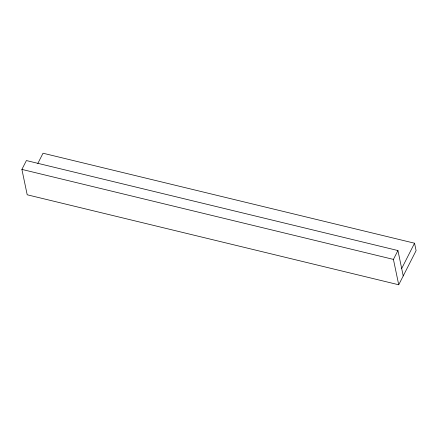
<?xml version="1.0" encoding="UTF-8"?>
<svg xmlns="http://www.w3.org/2000/svg" width="438" height="438" viewBox="0 0 438 438"><rect width="100%" height="100%" fill="white"/><g stroke="black" fill="none" stroke-linecap="round" stroke-linejoin="round"><path stroke-width="0.66" d="M37.816 163.462L43.028 153.223L414.556 243.216L416.1 250.618L398.728 284.777L27.2 194.784L21.9 169.407L26.406 160.554L397.934 250.547L403.234 275.924M398.728 284.777L393.428 259.406L397.934 250.547M401.684 268.521L414.556 243.216M21.9 169.407L393.428 259.406"/></g></svg>
